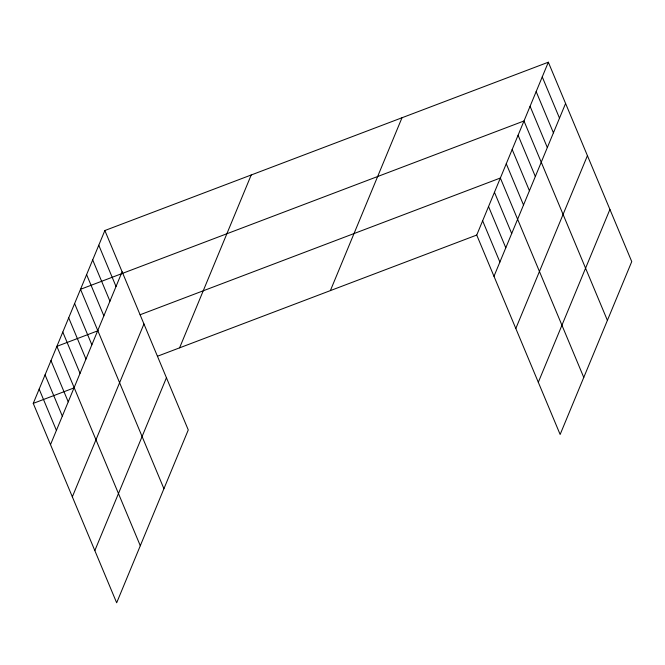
<?xml version="1.0" encoding="UTF-8"?>
<svg xmlns="http://www.w3.org/2000/svg" width="665" height="665" viewBox="0 0 665 665"><rect width="100%" height="100%" fill="white"/><g stroke="black" fill="none" stroke-linecap="round" stroke-linejoin="round"><path stroke-width="1" d="M104.862 230.531L188.27 429.939L116.666 602.789L33.25 403.389L104.862 230.531L548.334 62.211L631.75 261.611L560.138 434.469L476.73 235.061L548.334 62.211M50.507 444.636L122.119 271.777M72.335 496.83L143.948 323.971M94.829 550.603L166.441 377.745M179.6 347.837L251.212 174.986M330.38 290.613L401.993 117.755M493.979 276.316L565.591 103.457M515.816 328.502L587.428 155.652M538.309 382.275L609.921 209.425M98.013 330.729L56.882 346.349L140.298 545.749M140.099 314.761L500.354 178.02L583.77 377.429M33.25 403.389L74.38 387.778M157.597 356.191L476.73 235.061M542.249 76.899L559.506 118.154M536.165 91.595L553.421 132.842M530.08 106.284L547.328 147.539M607.403 320.38L523.987 120.98L80.515 289.3L163.922 488.709M518.085 135.244L535.333 176.491M512.175 149.5L529.431 190.747M506.264 163.765L523.521 205.011M494.452 192.285L511.701 233.531M488.542 206.541L505.799 247.796M482.632 220.805L499.889 262.052M98.777 245.227L116.026 286.474M92.684 259.915L109.941 301.162M86.6 274.612L103.856 315.858M74.605 303.564L91.861 344.811M68.695 317.82L85.951 359.075M62.793 332.084L80.041 373.331M50.972 360.605L68.229 401.851M45.062 374.869L62.319 416.115M39.16 389.125L56.409 430.371"/></g></svg>
